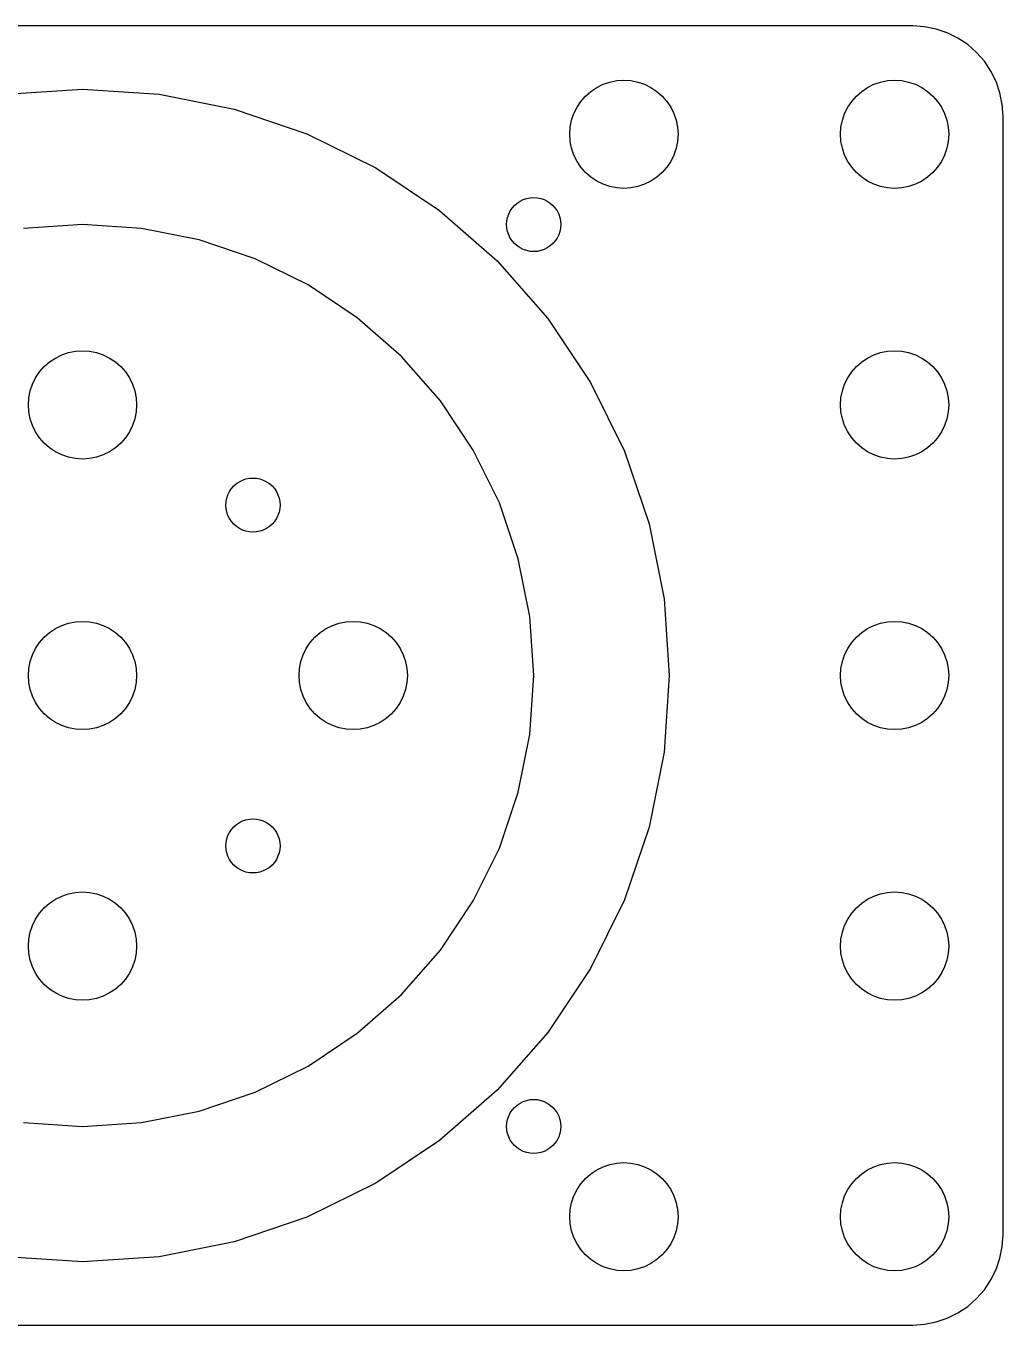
# Model space of a CAD drawing. Header units: metres. Extents: x -51 to 51, y -36 to 36.
# Drawn here: x -3.1 to 51, y -36 to 36 of the extents above; entities that cross this region are included whole.
import ezdxf

# ---------------------------------------------------------------- set-up
doc = ezdxf.new("R2010")
doc.units = ezdxf.units.M

msp = doc.modelspace()

# ---------------------------------------------------------------- linework, layer by layer
for p, q in [((46.005, 36.005), (-46.005, 36.005)), ((46.6576, 35.9622), (46.005, 36.005)), ((47.2991, 35.8346), (46.6576, 35.9622)), ((47.9184, 35.6244), (47.2991, 35.8346)), ((48.505, 35.3351), (47.9184, 35.6244)), ((49.0488, 34.9718), (48.505, 35.3351)), ((49.5405, 34.5405), (49.0488, 34.9718)), ((49.9718, 34.0488), (49.5405, 34.5405)), ((50.3351, 33.505), (49.9718, 34.0488)), ((50.6244, 32.9184), (50.3351, 33.505)), ((-4.2421, 32.222), (0, 32.5)), ((0, 32.5), (4.2421, 32.222)), ((28.1737, 32.3801), (28.5, 32.5981)), ((28.5, 32.5981), (28.8519, 32.7716)), ((28.8519, 32.7716), (29.2235, 32.8978)), ((29.2235, 32.8978), (29.6084, 32.9743)), ((29.6084, 32.9743), (30, 33)), ((30, 33), (30.3916, 32.9743)), ((30.3916, 32.9743), (30.7764, 32.8978)), ((30.7764, 32.8978), (31.148, 32.7716)), ((31.148, 32.7716), (31.5, 32.5981)), ((31.5, 32.5981), (31.8263, 32.3801)), ((43.1737, 32.3801), (43.5, 32.5981)), ((43.5, 32.5981), (43.8519, 32.7716)), ((43.8519, 32.7716), (44.2235, 32.8978)), ((44.2235, 32.8978), (44.6084, 32.9743)), ((44.6084, 32.9743), (45, 33)), ((45, 33), (45.3916, 32.9743)), ((45.3916, 32.9743), (45.7765, 32.8978)), ((45.7765, 32.8978), (46.148, 32.7716)), ((46.148, 32.7716), (46.5, 32.5981)), ((46.5, 32.5981), (46.8263, 32.3801)), ((50.8346, 32.2991), (50.6244, 32.9184)), ((4.2421, 32.222), (8.41161, 31.3926)), ((27.4019, 31.5), (27.6199, 31.8263)), ((27.6199, 31.8263), (27.8787, 32.1213)), ((27.8787, 32.1213), (28.1737, 32.3801)), ((31.8263, 32.3801), (32.1213, 32.1213)), ((32.1213, 32.1213), (32.3801, 31.8263)), ((32.3801, 31.8263), (32.5981, 31.5)), ((42.4019, 31.5), (42.6199, 31.8263)), ((42.6199, 31.8263), (42.8787, 32.1213)), ((42.8787, 32.1213), (43.1737, 32.3801)), ((46.8263, 32.3801), (47.1213, 32.1213)), ((47.1213, 32.1213), (47.3801, 31.8263)), ((47.3801, 31.8263), (47.5981, 31.5)), ((50.9622, 31.6576), (50.8346, 32.2991)), ((8.41161, 31.3926), (12.4372, 30.0261)), ((27.1022, 30.7764), (27.2283, 31.148)), ((27.2283, 31.148), (27.4019, 31.5)), ((32.5981, 31.5), (32.7716, 31.148)), ((32.7716, 31.148), (32.8978, 30.7764)), ((42.1022, 30.7764), (42.2284, 31.148)), ((42.2284, 31.148), (42.4019, 31.5)), ((47.5981, 31.5), (47.7716, 31.148)), ((47.7716, 31.148), (47.8978, 30.7764)), ((51.005, 31.005), (50.9622, 31.6576)), ((51.005, -31.005), (51.005, 31.005)), ((27, 30), (27.0257, 30.3916)), ((27.0257, 30.3916), (27.1022, 30.7764)), ((32.8978, 30.7764), (32.9743, 30.3916)), ((32.9743, 30.3916), (33, 30)), ((42, 30), (42.0257, 30.3916)), ((42.0257, 30.3916), (42.1022, 30.7764)), ((47.8978, 30.7764), (47.9743, 30.3916)), ((47.9743, 30.3916), (48, 30)), ((12.4372, 30.0261), (16.25, 28.1458)), ((27.0257, 29.6084), (27, 30)), ((27.1022, 29.2235), (27.0257, 29.6084)), ((32.9743, 29.6084), (32.8978, 29.2235)), ((33, 30), (32.9743, 29.6084)), ((42.0257, 29.6084), (42, 30)), ((42.1022, 29.2235), (42.0257, 29.6084)), ((47.9743, 29.6084), (47.8978, 29.2235)), ((48, 30), (47.9743, 29.6084)), ((27.2283, 28.8519), (27.1022, 29.2235)), ((27.4019, 28.5), (27.2283, 28.8519)), ((32.7716, 28.8519), (32.5981, 28.5)), ((32.8978, 29.2235), (32.7716, 28.8519)), ((42.2284, 28.8519), (42.1022, 29.2235)), ((42.4019, 28.5), (42.2284, 28.8519)), ((47.7716, 28.8519), (47.5981, 28.5)), ((47.8978, 29.2235), (47.7716, 28.8519)), ((16.25, 28.1458), (19.7847, 25.784)), ((27.6199, 28.1737), (27.4019, 28.5)), ((27.8787, 27.8787), (27.6199, 28.1737)), ((32.3801, 28.1737), (32.1213, 27.8787)), ((32.5981, 28.5), (32.3801, 28.1737)), ((42.6199, 28.1737), (42.4019, 28.5)), ((42.8787, 27.8787), (42.6199, 28.1737)), ((47.3801, 28.1737), (47.1213, 27.8787)), ((47.5981, 28.5), (47.3801, 28.1737)), ((28.1737, 27.6199), (27.8787, 27.8787)), ((28.5, 27.4019), (28.1737, 27.6199)), ((28.8519, 27.2283), (28.5, 27.4019)), ((31.5, 27.4019), (31.148, 27.2283)), ((31.8263, 27.6199), (31.5, 27.4019)), ((32.1213, 27.8787), (31.8263, 27.6199)), ((43.1737, 27.6199), (42.8787, 27.8787)), ((43.5, 27.4019), (43.1737, 27.6199)), ((43.8519, 27.2283), (43.5, 27.4019)), ((46.5, 27.4019), (46.148, 27.2283)), ((46.8263, 27.6199), (46.5, 27.4019)), ((47.1213, 27.8787), (46.8263, 27.6199)), ((29.2235, 27.1022), (28.8519, 27.2283)), ((29.6084, 27.0257), (29.2235, 27.1022)), ((30, 27), (29.6084, 27.0257)), ((30.3916, 27.0257), (30, 27)), ((30.7764, 27.1022), (30.3916, 27.0257)), ((31.148, 27.2283), (30.7764, 27.1022)), ((44.2235, 27.1022), (43.8519, 27.2283)), ((44.6084, 27.0257), (44.2235, 27.1022)), ((45, 27), (44.6084, 27.0257)), ((45.3916, 27.0257), (45, 27)), ((45.7765, 27.1022), (45.3916, 27.0257)), ((46.148, 27.2283), (45.7765, 27.1022)), ((23.81, 25.9131), (23.9393, 26.0607)), ((23.9393, 26.0607), (24.0869, 26.19)), ((24.0869, 26.19), (24.25, 26.299)), ((24.25, 26.299), (24.426, 26.3858)), ((24.426, 26.3858), (24.6118, 26.4489)), ((24.6118, 26.4489), (24.8042, 26.4872)), ((24.8042, 26.4872), (25, 26.5)), ((25, 26.5), (25.1958, 26.4872)), ((25.1958, 26.4872), (25.3882, 26.4489)), ((25.3882, 26.4489), (25.574, 26.3858)), ((25.574, 26.3858), (25.75, 26.299)), ((25.75, 26.299), (25.9131, 26.19)), ((25.9131, 26.19), (26.0607, 26.0607)), ((26.0607, 26.0607), (26.19, 25.9131)), ((19.7847, 25.784), (22.981, 22.981)), ((23.5128, 25.1958), (23.5511, 25.3882)), ((23.5511, 25.3882), (23.6142, 25.574)), ((23.6142, 25.574), (23.701, 25.75)), ((23.701, 25.75), (23.81, 25.9131)), ((26.19, 25.9131), (26.299, 25.75)), ((26.299, 25.75), (26.3858, 25.574)), ((26.3858, 25.574), (26.4489, 25.3882)), ((26.4489, 25.3882), (26.4872, 25.1958)), ((0, 25), (-3.26315, 24.7861)), ((3.26315, 24.7861), (0, 25)), ((6.47047, 24.1481), (3.26315, 24.7861)), ((23.5, 25), (23.5128, 25.1958)), ((23.5128, 24.8042), (23.5, 25)), ((23.5511, 24.6118), (23.5128, 24.8042)), ((23.6142, 24.426), (23.5511, 24.6118)), ((26.4489, 24.6118), (26.3858, 24.426)), ((26.4872, 24.8042), (26.4489, 24.6118)), ((26.4872, 25.1958), (26.5, 25)), ((26.5, 25), (26.4872, 24.8042)), ((9.56708, 23.097), (6.47047, 24.1481)), ((23.701, 24.25), (23.6142, 24.426)), ((23.81, 24.0869), (23.701, 24.25)), ((23.9393, 23.9393), (23.81, 24.0869)), ((24.0869, 23.81), (23.9393, 23.9393)), ((24.25, 23.701), (24.0869, 23.81)), ((25.9131, 23.81), (25.75, 23.701)), ((26.0607, 23.9393), (25.9131, 23.81)), ((26.19, 24.0869), (26.0607, 23.9393)), ((26.299, 24.25), (26.19, 24.0869)), ((26.3858, 24.426), (26.299, 24.25)), ((12.5, 21.6506), (9.56708, 23.097)), ((24.426, 23.6142), (24.25, 23.701)), ((24.6118, 23.5511), (24.426, 23.6142)), ((24.8042, 23.5128), (24.6118, 23.5511)), ((25, 23.5), (24.8042, 23.5128)), ((25.1958, 23.5128), (25, 23.5)), ((25.3882, 23.5511), (25.1958, 23.5128)), ((25.574, 23.6142), (25.3882, 23.5511)), ((25.75, 23.701), (25.574, 23.6142)), ((22.981, 22.981), (25.784, 19.7847)), ((15.219, 19.8338), (12.5, 21.6506)), ((17.6777, 17.6777), (15.219, 19.8338)), ((25.784, 19.7847), (28.1458, 16.25)), ((-2.12131, 17.1213), (-1.82628, 17.3801)), ((-1.82628, 17.3801), (-1.5, 17.5981)), ((-1.5, 17.5981), (-1.14804, 17.7716)), ((-1.14804, 17.7716), (-0.776443, 17.8978)), ((-0.776443, 17.8978), (-0.391571, 17.9743)), ((-0.391571, 17.9743), (0, 18)), ((0, 18), (0.391571, 17.9743)), ((0.391571, 17.9743), (0.776443, 17.8978)), ((0.776443, 17.8978), (1.14804, 17.7716)), ((1.14804, 17.7716), (1.5, 17.5981)), ((1.5, 17.5981), (1.82628, 17.3801)), ((1.82628, 17.3801), (2.12131, 17.1213)), ((19.8338, 15.219), (17.6777, 17.6777)), ((42.8787, 17.1213), (43.1737, 17.3801)), ((43.1737, 17.3801), (43.5, 17.5981)), ((43.5, 17.5981), (43.8519, 17.7716)), ((43.8519, 17.7716), (44.2235, 17.8978)), ((44.2235, 17.8978), (44.6084, 17.9743)), ((44.6084, 17.9743), (45, 18)), ((45, 18), (45.3916, 17.9743)), ((45.3916, 17.9743), (45.7765, 17.8978)), ((45.7765, 17.8978), (46.148, 17.7716)), ((46.148, 17.7716), (46.5, 17.5981)), ((46.5, 17.5981), (46.8263, 17.3801)), ((46.8263, 17.3801), (47.1213, 17.1213)), ((-2.59807, 16.5), (-2.38005, 16.8263)), ((-2.38005, 16.8263), (-2.12131, 17.1213)), ((2.12131, 17.1213), (2.38005, 16.8263)), ((2.38005, 16.8263), (2.59807, 16.5)), ((42.4019, 16.5), (42.6199, 16.8263)), ((42.6199, 16.8263), (42.8787, 17.1213)), ((47.1213, 17.1213), (47.3801, 16.8263)), ((47.3801, 16.8263), (47.5981, 16.5)), ((-2.89777, 15.7764), (-2.77164, 16.148)), ((-2.77164, 16.148), (-2.59807, 16.5)), ((2.59807, 16.5), (2.77164, 16.148)), ((2.77164, 16.148), (2.89777, 15.7764)), ((28.1458, 16.25), (30.0261, 12.4372)), ((42.1022, 15.7764), (42.2284, 16.148)), ((42.2284, 16.148), (42.4019, 16.5)), ((47.5981, 16.5), (47.7716, 16.148)), ((47.7716, 16.148), (47.8978, 15.7764)), ((-3, 15), (-2.97432, 15.3916)), ((-2.97432, 15.3916), (-2.89777, 15.7764)), ((2.89777, 15.7764), (2.97432, 15.3916)), ((2.97432, 15.3916), (3, 15)), ((21.6506, 12.5), (19.8338, 15.219)), ((42, 15), (42.0257, 15.3916)), ((42.0257, 15.3916), (42.1022, 15.7764)), ((47.8978, 15.7764), (47.9743, 15.3916)), ((47.9743, 15.3916), (48, 15)), ((-2.97432, 14.6084), (-3, 15)), ((-2.89777, 14.2235), (-2.97432, 14.6084)), ((2.97432, 14.6084), (2.89777, 14.2235)), ((3, 15), (2.97432, 14.6084)), ((42.0257, 14.6084), (42, 15)), ((42.1022, 14.2235), (42.0257, 14.6084)), ((47.9743, 14.6084), (47.8978, 14.2235)), ((48, 15), (47.9743, 14.6084)), ((-2.77164, 13.8519), (-2.89777, 14.2235)), ((-2.59807, 13.5), (-2.77164, 13.8519)), ((2.77164, 13.8519), (2.59807, 13.5)), ((2.89777, 14.2235), (2.77164, 13.8519)), ((42.2284, 13.8519), (42.1022, 14.2235)), ((42.4019, 13.5), (42.2284, 13.8519)), ((47.7716, 13.8519), (47.5981, 13.5)), ((47.8978, 14.2235), (47.7716, 13.8519)), ((-2.38005, 13.1737), (-2.59807, 13.5)), ((-2.12131, 12.8787), (-2.38005, 13.1737)), ((2.38005, 13.1737), (2.12131, 12.8787)), ((2.59807, 13.5), (2.38005, 13.1737)), ((42.6199, 13.1737), (42.4019, 13.5)), ((42.8787, 12.8787), (42.6199, 13.1737)), ((47.3801, 13.1737), (47.1213, 12.8787)), ((47.5981, 13.5), (47.3801, 13.1737)), ((-1.82628, 12.6199), (-2.12131, 12.8787)), ((-1.5, 12.4019), (-1.82628, 12.6199)), ((-1.14804, 12.2283), (-1.5, 12.4019)), ((1.5, 12.4019), (1.14804, 12.2283)), ((1.82628, 12.6199), (1.5, 12.4019)), ((2.12131, 12.8787), (1.82628, 12.6199)), ((23.097, 9.56708), (21.6506, 12.5)), ((30.0261, 12.4372), (31.3926, 8.41161)), ((43.1737, 12.6199), (42.8787, 12.8787)), ((43.5, 12.4019), (43.1737, 12.6199)), ((43.8519, 12.2283), (43.5, 12.4019)), ((46.5, 12.4019), (46.148, 12.2283)), ((46.8263, 12.6199), (46.5, 12.4019)), ((47.1213, 12.8787), (46.8263, 12.6199)), ((-0.776443, 12.1022), (-1.14804, 12.2283)), ((-0.391571, 12.0257), (-0.776443, 12.1022)), ((0, 12), (-0.391571, 12.0257)), ((0.391571, 12.0257), (0, 12)), ((0.776443, 12.1022), (0.391571, 12.0257)), ((1.14804, 12.2283), (0.776443, 12.1022)), ((44.2235, 12.1022), (43.8519, 12.2283)), ((44.6084, 12.0257), (44.2235, 12.1022)), ((45, 12), (44.6084, 12.0257)), ((45.3916, 12.0257), (45, 12)), ((45.7765, 12.1022), (45.3916, 12.0257)), ((46.148, 12.2283), (45.7765, 12.1022)), ((8.69499, 10.744), (8.87097, 10.8308)), ((8.87097, 10.8308), (9.05676, 10.8939)), ((9.05676, 10.8939), (9.24921, 10.9322)), ((9.24921, 10.9322), (9.44499, 10.945)), ((9.44499, 10.945), (9.64078, 10.9322)), ((9.64078, 10.9322), (9.83322, 10.8939)), ((9.83322, 10.8939), (10.019, 10.8308)), ((10.019, 10.8308), (10.195, 10.744)), ((8.05917, 10.019), (8.14595, 10.195)), ((8.14595, 10.195), (8.25496, 10.3581)), ((8.25496, 10.3581), (8.38434, 10.5056)), ((8.38434, 10.5056), (8.53185, 10.635)), ((8.53185, 10.635), (8.69499, 10.744)), ((10.195, 10.744), (10.3581, 10.635)), ((10.3581, 10.635), (10.5056, 10.5056)), ((10.5056, 10.5056), (10.635, 10.3581)), ((10.635, 10.3581), (10.744, 10.195)), ((10.744, 10.195), (10.8308, 10.019)), ((7.94499, 9.44499), (7.95782, 9.64078)), ((7.95782, 9.24921), (7.94499, 9.44499)), ((7.95782, 9.64078), (7.99611, 9.83322)), ((7.99611, 9.83322), (8.05917, 10.019)), ((10.8308, 10.019), (10.8939, 9.83322)), ((10.8939, 9.83322), (10.9322, 9.64078)), ((10.9322, 9.64078), (10.945, 9.44499)), ((10.945, 9.44499), (10.9322, 9.24921)), ((24.1481, 6.47047), (23.097, 9.56708)), ((7.99611, 9.05676), (7.95782, 9.24921)), ((8.05917, 8.87097), (7.99611, 9.05676)), ((8.14595, 8.69499), (8.05917, 8.87097)), ((8.25496, 8.53185), (8.14595, 8.69499)), ((10.744, 8.69499), (10.635, 8.53185)), ((10.8308, 8.87097), (10.744, 8.69499)), ((10.8939, 9.05676), (10.8308, 8.87097)), ((10.9322, 9.24921), (10.8939, 9.05676)), ((8.38434, 8.38434), (8.25496, 8.53185)), ((8.53185, 8.25496), (8.38434, 8.38434)), ((8.69499, 8.14595), (8.53185, 8.25496)), ((8.87097, 8.05917), (8.69499, 8.14595)), ((9.05676, 7.99611), (8.87097, 8.05917)), ((9.24921, 7.95782), (9.05676, 7.99611)), ((9.44499, 7.94499), (9.24921, 7.95782)), ((9.64078, 7.95782), (9.44499, 7.94499)), ((9.83322, 7.99611), (9.64078, 7.95782)), ((10.019, 8.05917), (9.83322, 7.99611)), ((10.195, 8.14595), (10.019, 8.05917)), ((10.3581, 8.25496), (10.195, 8.14595)), ((10.5056, 8.38434), (10.3581, 8.25496)), ((10.635, 8.53185), (10.5056, 8.38434)), ((31.3926, 8.41161), (32.222, 4.2421)), ((24.7861, 3.26315), (24.1481, 6.47047)), ((32.222, 4.2421), (32.5, 0)), ((-1.14804, 2.77164), (-0.776443, 2.89777)), ((-0.776443, 2.89777), (-0.391571, 2.97432)), ((-0.391571, 2.97432), (0, 3)), ((0, 3), (0.391571, 2.97432)), ((0.391571, 2.97432), (0.776443, 2.89777)), ((0.776443, 2.89777), (1.14804, 2.77164)), ((13.8519, 2.77164), (14.2235, 2.89777)), ((14.2235, 2.89777), (14.6084, 2.97432)), ((14.6084, 2.97432), (15, 3)), ((15, 3), (15.3916, 2.97432)), ((15.3916, 2.97432), (15.7764, 2.89777)), ((15.7764, 2.89777), (16.148, 2.77164)), ((25, 0), (24.7861, 3.26315)), ((43.8519, 2.77164), (44.2235, 2.89777)), ((44.2235, 2.89777), (44.6084, 2.97432)), ((44.6084, 2.97432), (45, 3)), ((45, 3), (45.3916, 2.97432)), ((45.3916, 2.97432), (45.7765, 2.89777)), ((45.7765, 2.89777), (46.148, 2.77164)), ((-2.12131, 2.12131), (-1.82628, 2.38005)), ((-1.82628, 2.38005), (-1.5, 2.59807)), ((-1.5, 2.59807), (-1.14804, 2.77164)), ((1.14804, 2.77164), (1.5, 2.59807)), ((1.5, 2.59807), (1.82628, 2.38005)), ((1.82628, 2.38005), (2.12131, 2.12131)), ((12.8787, 2.12131), (13.1737, 2.38005)), ((13.1737, 2.38005), (13.5, 2.59807)), ((13.5, 2.59807), (13.8519, 2.77164)), ((16.148, 2.77164), (16.5, 2.59807)), ((16.5, 2.59807), (16.8263, 2.38005)), ((16.8263, 2.38005), (17.1213, 2.12131)), ((42.8787, 2.12131), (43.1737, 2.38005)), ((43.1737, 2.38005), (43.5, 2.59807)), ((43.5, 2.59807), (43.8519, 2.77164)), ((46.148, 2.77164), (46.5, 2.59807)), ((46.5, 2.59807), (46.8263, 2.38005)), ((46.8263, 2.38005), (47.1213, 2.12131)), ((-2.77164, 1.14804), (-2.59807, 1.5)), ((-2.59807, 1.5), (-2.38005, 1.82628)), ((-2.38005, 1.82628), (-2.12131, 2.12131)), ((2.12131, 2.12131), (2.38005, 1.82628)), ((2.38005, 1.82628), (2.59807, 1.5)), ((2.59807, 1.5), (2.77164, 1.14804)), ((12.2283, 1.14804), (12.4019, 1.5)), ((12.4019, 1.5), (12.6199, 1.82628)), ((12.6199, 1.82628), (12.8787, 2.12131)), ((17.1213, 2.12131), (17.3801, 1.82628)), ((17.3801, 1.82628), (17.5981, 1.5)), ((17.5981, 1.5), (17.7716, 1.14804)), ((42.2284, 1.14804), (42.4019, 1.5)), ((42.4019, 1.5), (42.6199, 1.82628)), ((42.6199, 1.82628), (42.8787, 2.12131)), ((47.1213, 2.12131), (47.3801, 1.82628)), ((47.3801, 1.82628), (47.5981, 1.5)), ((47.5981, 1.5), (47.7716, 1.14804)), ((-2.97432, 0.391571), (-2.89777, 0.776443)), ((-2.89777, 0.776443), (-2.77164, 1.14804)), ((2.77164, 1.14804), (2.89777, 0.776443)), ((2.89777, 0.776443), (2.97432, 0.391571)), ((12.0257, 0.391571), (12.1022, 0.776443)), ((12.1022, 0.776443), (12.2283, 1.14804)), ((17.7716, 1.14804), (17.8978, 0.776443)), ((17.8978, 0.776443), (17.9743, 0.391571)), ((42.0257, 0.391571), (42.1022, 0.776443)), ((42.1022, 0.776443), (42.2284, 1.14804)), ((47.7716, 1.14804), (47.8978, 0.776443)), ((47.8978, 0.776443), (47.9743, 0.391571)), ((-3, 0), (-2.97432, 0.391571)), ((-2.97432, -0.391571), (-3, 0)), ((2.97432, 0.391571), (3, 0)), ((3, 0), (2.97432, -0.391571)), ((12, 0), (12.0257, 0.391571)), ((12.0257, -0.391571), (12, 0)), ((17.9743, 0.391571), (18, 0)), ((18, 0), (17.9743, -0.391571)), ((24.7861, -3.26315), (25, 0)), ((32.5, 0), (32.222, -4.2421)), ((42, 0), (42.0257, 0.391571)), ((42.0257, -0.391571), (42, 0)), ((47.9743, 0.391571), (48, 0)), ((48, 0), (47.9743, -0.391571)), ((-2.89777, -0.776443), (-2.97432, -0.391571)), ((2.97432, -0.391571), (2.89777, -0.776443)), ((12.1022, -0.776443), (12.0257, -0.391571)), ((17.9743, -0.391571), (17.8978, -0.776443)), ((42.1022, -0.776443), (42.0257, -0.391571)), ((47.9743, -0.391571), (47.8978, -0.776443)), ((-2.77164, -1.14804), (-2.89777, -0.776443)), ((-2.59807, -1.5), (-2.77164, -1.14804)), ((2.77164, -1.14804), (2.59807, -1.5)), ((2.89777, -0.776443), (2.77164, -1.14804)), ((12.2283, -1.14804), (12.1022, -0.776443)), ((12.4019, -1.5), (12.2283, -1.14804)), ((17.7716, -1.14804), (17.5981, -1.5)), ((17.8978, -0.776443), (17.7716, -1.14804)), ((42.2284, -1.14804), (42.1022, -0.776443)), ((42.4019, -1.5), (42.2284, -1.14804)), ((47.7716, -1.14804), (47.5981, -1.5)), ((47.8978, -0.776443), (47.7716, -1.14804)), ((-2.38005, -1.82628), (-2.59807, -1.5)), ((-2.12131, -2.12131), (-2.38005, -1.82628)), ((-1.82628, -2.38005), (-2.12131, -2.12131)), ((2.12131, -2.12131), (1.82628, -2.38005)), ((2.38005, -1.82628), (2.12131, -2.12131)), ((2.59807, -1.5), (2.38005, -1.82628)), ((12.6199, -1.82628), (12.4019, -1.5)), ((12.8787, -2.12131), (12.6199, -1.82628)), ((13.1737, -2.38005), (12.8787, -2.12131)), ((17.1213, -2.12131), (16.8263, -2.38005)), ((17.3801, -1.82628), (17.1213, -2.12131)), ((17.5981, -1.5), (17.3801, -1.82628)), ((42.6199, -1.82628), (42.4019, -1.5)), ((42.8787, -2.12131), (42.6199, -1.82628)), ((43.1737, -2.38005), (42.8787, -2.12131)), ((47.1213, -2.12131), (46.8263, -2.38005)), ((47.3801, -1.82628), (47.1213, -2.12131)), ((47.5981, -1.5), (47.3801, -1.82628)), ((-1.5, -2.59807), (-1.82628, -2.38005)), ((-1.14804, -2.77164), (-1.5, -2.59807)), ((-0.776443, -2.89777), (-1.14804, -2.77164)), ((1.14804, -2.77164), (0.776443, -2.89777)), ((1.5, -2.59807), (1.14804, -2.77164)), ((1.82628, -2.38005), (1.5, -2.59807)), ((13.5, -2.59807), (13.1737, -2.38005)), ((13.8519, -2.77164), (13.5, -2.59807)), ((14.2235, -2.89777), (13.8519, -2.77164)), ((16.148, -2.77164), (15.7764, -2.89777)), ((16.5, -2.59807), (16.148, -2.77164)), ((16.8263, -2.38005), (16.5, -2.59807)), ((43.5, -2.59807), (43.1737, -2.38005)), ((43.8519, -2.77164), (43.5, -2.59807)), ((44.2235, -2.89777), (43.8519, -2.77164)), ((46.148, -2.77164), (45.7765, -2.89777)), ((46.5, -2.59807), (46.148, -2.77164)), ((46.8263, -2.38005), (46.5, -2.59807)), ((-0.391571, -2.97432), (-0.776443, -2.89777)), ((0, -3), (-0.391571, -2.97432)), ((0.391571, -2.97432), (0, -3)), ((0.776443, -2.89777), (0.391571, -2.97432)), ((14.6084, -2.97432), (14.2235, -2.89777)), ((15, -3), (14.6084, -2.97432)), ((15.3916, -2.97432), (15, -3)), ((15.7764, -2.89777), (15.3916, -2.97432)), ((24.1481, -6.47047), (24.7861, -3.26315)), ((44.6084, -2.97432), (44.2235, -2.89777)), ((45, -3), (44.6084, -2.97432)), ((45.3916, -2.97432), (45, -3)), ((45.7765, -2.89777), (45.3916, -2.97432)), ((32.222, -4.2421), (31.3926, -8.41161)), ((23.097, -9.56708), (24.1481, -6.47047)), ((8.14595, -8.69499), (8.25496, -8.53185)), ((8.25496, -8.53185), (8.38434, -8.38434)), ((8.38434, -8.38434), (8.53185, -8.25496)), ((8.53185, -8.25496), (8.69499, -8.14595)), ((8.69499, -8.14595), (8.87097, -8.05917)), ((8.87097, -8.05917), (9.05676, -7.99611)), ((9.05676, -7.99611), (9.24921, -7.95782)), ((9.24921, -7.95782), (9.44499, -7.94499)), ((9.44499, -7.94499), (9.64078, -7.95782)), ((9.64078, -7.95782), (9.83322, -7.99611)), ((9.83322, -7.99611), (10.019, -8.05917)), ((10.019, -8.05917), (10.195, -8.14595)), ((10.195, -8.14595), (10.3581, -8.25496)), ((10.3581, -8.25496), (10.5056, -8.38434)), ((10.5056, -8.38434), (10.635, -8.53185)), ((10.635, -8.53185), (10.744, -8.69499)), ((31.3926, -8.41161), (30.0261, -12.4372)), ((7.94499, -9.44499), (7.95782, -9.24921)), ((7.95782, -9.24921), (7.99611, -9.05676)), ((7.99611, -9.05676), (8.05917, -8.87097)), ((8.05917, -8.87097), (8.14595, -8.69499)), ((10.744, -8.69499), (10.8308, -8.87097)), ((10.8308, -8.87097), (10.8939, -9.05676)), ((10.8939, -9.05676), (10.9322, -9.24921)), ((10.9322, -9.24921), (10.945, -9.44499)), ((7.95782, -9.64078), (7.94499, -9.44499)), ((7.99611, -9.83322), (7.95782, -9.64078)), ((8.05917, -10.019), (7.99611, -9.83322)), ((8.14595, -10.195), (8.05917, -10.019)), ((10.8308, -10.019), (10.744, -10.195)), ((10.8939, -9.83322), (10.8308, -10.019)), ((10.9322, -9.64078), (10.8939, -9.83322)), ((10.945, -9.44499), (10.9322, -9.64078)), ((21.6506, -12.5), (23.097, -9.56708)), ((8.25496, -10.3581), (8.14595, -10.195)), ((8.38434, -10.5056), (8.25496, -10.3581)), ((8.53185, -10.635), (8.38434, -10.5056)), ((8.69499, -10.744), (8.53185, -10.635)), ((8.87097, -10.8308), (8.69499, -10.744)), ((10.195, -10.744), (10.019, -10.8308)), ((10.3581, -10.635), (10.195, -10.744)), ((10.5056, -10.5056), (10.3581, -10.635)), ((10.635, -10.3581), (10.5056, -10.5056)), ((10.744, -10.195), (10.635, -10.3581)), ((9.05676, -10.8939), (8.87097, -10.8308)), ((9.24921, -10.9322), (9.05676, -10.8939)), ((9.44499, -10.945), (9.24921, -10.9322)), ((9.64078, -10.9322), (9.44499, -10.945)), ((9.83322, -10.8939), (9.64078, -10.9322)), ((10.019, -10.8308), (9.83322, -10.8939)), ((-1.5, -12.4019), (-1.14804, -12.2283)), ((-1.14804, -12.2283), (-0.776443, -12.1022)), ((-0.776443, -12.1022), (-0.391571, -12.0257)), ((-0.391571, -12.0257), (0, -12)), ((0, -12), (0.391571, -12.0257)), ((0.391571, -12.0257), (0.776443, -12.1022)), ((0.776443, -12.1022), (1.14804, -12.2283)), ((1.14804, -12.2283), (1.5, -12.4019)), ((43.5, -12.4019), (43.8519, -12.2283)), ((43.8519, -12.2283), (44.2235, -12.1022)), ((44.2235, -12.1022), (44.6084, -12.0257)), ((44.6084, -12.0257), (45, -12)), ((45, -12), (45.3916, -12.0257)), ((45.3916, -12.0257), (45.7765, -12.1022)), ((45.7765, -12.1022), (46.148, -12.2283)), ((46.148, -12.2283), (46.5, -12.4019)), ((-2.38005, -13.1737), (-2.12131, -12.8787)), ((-2.12131, -12.8787), (-1.82628, -12.6199)), ((-1.82628, -12.6199), (-1.5, -12.4019)), ((1.5, -12.4019), (1.82628, -12.6199)), ((1.82628, -12.6199), (2.12131, -12.8787)), ((2.12131, -12.8787), (2.38005, -13.1737)), ((19.8338, -15.219), (21.6506, -12.5)), ((30.0261, -12.4372), (28.1458, -16.25)), ((42.6199, -13.1737), (42.8787, -12.8787)), ((42.8787, -12.8787), (43.1737, -12.6199)), ((43.1737, -12.6199), (43.5, -12.4019)), ((46.5, -12.4019), (46.8263, -12.6199)), ((46.8263, -12.6199), (47.1213, -12.8787)), ((47.1213, -12.8787), (47.3801, -13.1737)), ((-2.77164, -13.8519), (-2.59807, -13.5)), ((-2.59807, -13.5), (-2.38005, -13.1737)), ((2.38005, -13.1737), (2.59807, -13.5)), ((2.59807, -13.5), (2.77164, -13.8519)), ((42.2284, -13.8519), (42.4019, -13.5)), ((42.4019, -13.5), (42.6199, -13.1737)), ((47.3801, -13.1737), (47.5981, -13.5)), ((47.5981, -13.5), (47.7716, -13.8519)), ((-2.97432, -14.6084), (-2.89777, -14.2235)), ((-2.89777, -14.2235), (-2.77164, -13.8519)), ((2.77164, -13.8519), (2.89777, -14.2235)), ((2.89777, -14.2235), (2.97432, -14.6084)), ((42.0257, -14.6084), (42.1022, -14.2235)), ((42.1022, -14.2235), (42.2284, -13.8519)), ((47.7716, -13.8519), (47.8978, -14.2235)), ((47.8978, -14.2235), (47.9743, -14.6084)), ((-3, -15), (-2.97432, -14.6084)), ((-2.97432, -15.3916), (-3, -15)), ((2.97432, -14.6084), (3, -15)), ((3, -15), (2.97432, -15.3916)), ((42, -15), (42.0257, -14.6084)), ((42.0257, -15.3916), (42, -15)), ((47.9743, -14.6084), (48, -15)), ((48, -15), (47.9743, -15.3916)), ((-2.89777, -15.7764), (-2.97432, -15.3916)), ((-2.77164, -16.148), (-2.89777, -15.7764)), ((2.89777, -15.7764), (2.77164, -16.148)), ((2.97432, -15.3916), (2.89777, -15.7764)), ((17.6777, -17.6777), (19.8338, -15.219)), ((42.1022, -15.7764), (42.0257, -15.3916)), ((42.2284, -16.148), (42.1022, -15.7764)), ((47.8978, -15.7764), (47.7716, -16.148)), ((47.9743, -15.3916), (47.8978, -15.7764)), ((-2.59807, -16.5), (-2.77164, -16.148)), ((-2.38005, -16.8263), (-2.59807, -16.5)), ((2.59807, -16.5), (2.38005, -16.8263)), ((2.77164, -16.148), (2.59807, -16.5)), ((28.1458, -16.25), (25.784, -19.7847)), ((42.4019, -16.5), (42.2284, -16.148)), ((42.6199, -16.8263), (42.4019, -16.5)), ((47.5981, -16.5), (47.3801, -16.8263)), ((47.7716, -16.148), (47.5981, -16.5)), ((-2.12131, -17.1213), (-2.38005, -16.8263)), ((-1.82628, -17.3801), (-2.12131, -17.1213)), ((2.12131, -17.1213), (1.82628, -17.3801)), ((2.38005, -16.8263), (2.12131, -17.1213)), ((42.8787, -17.1213), (42.6199, -16.8263)), ((43.1737, -17.3801), (42.8787, -17.1213)), ((47.1213, -17.1213), (46.8263, -17.3801)), ((47.3801, -16.8263), (47.1213, -17.1213)), ((-1.5, -17.5981), (-1.82628, -17.3801)), ((-1.14804, -17.7716), (-1.5, -17.5981)), ((-0.776443, -17.8978), (-1.14804, -17.7716)), ((-0.391571, -17.9743), (-0.776443, -17.8978)), ((0, -18), (-0.391571, -17.9743)), ((0.391571, -17.9743), (0, -18)), ((0.776443, -17.8978), (0.391571, -17.9743)), ((1.14804, -17.7716), (0.776443, -17.8978)), ((1.5, -17.5981), (1.14804, -17.7716)), ((1.82628, -17.3801), (1.5, -17.5981)), ((15.219, -19.8338), (17.6777, -17.6777)), ((43.5, -17.5981), (43.1737, -17.3801)), ((43.8519, -17.7716), (43.5, -17.5981)), ((44.2235, -17.8978), (43.8519, -17.7716)), ((44.6084, -17.9743), (44.2235, -17.8978)), ((45, -18), (44.6084, -17.9743)), ((45.3916, -17.9743), (45, -18)), ((45.7765, -17.8978), (45.3916, -17.9743)), ((46.148, -17.7716), (45.7765, -17.8978)), ((46.5, -17.5981), (46.148, -17.7716)), ((46.8263, -17.3801), (46.5, -17.5981)), ((12.5, -21.6506), (15.219, -19.8338)), ((25.784, -19.7847), (22.981, -22.981)), ((9.56708, -23.097), (12.5, -21.6506)), ((22.981, -22.981), (19.7847, -25.784)), ((6.47047, -24.1481), (9.56708, -23.097)), ((24.0869, -23.81), (24.25, -23.701)), ((24.25, -23.701), (24.426, -23.6142)), ((24.426, -23.6142), (24.6118, -23.5511)), ((24.6118, -23.5511), (24.8042, -23.5128)), ((24.8042, -23.5128), (25, -23.5)), ((25, -23.5), (25.1958, -23.5128)), ((25.1958, -23.5128), (25.3882, -23.5511)), ((25.3882, -23.5511), (25.574, -23.6142)), ((25.574, -23.6142), (25.75, -23.701)), ((25.75, -23.701), (25.9131, -23.81)), ((3.26315, -24.7861), (6.47047, -24.1481)), ((23.5511, -24.6118), (23.6142, -24.426)), ((23.6142, -24.426), (23.701, -24.25)), ((23.701, -24.25), (23.81, -24.0869)), ((23.81, -24.0869), (23.9393, -23.9393)), ((23.9393, -23.9393), (24.0869, -23.81)), ((25.9131, -23.81), (26.0607, -23.9393)), ((26.0607, -23.9393), (26.19, -24.0869)), ((26.19, -24.0869), (26.299, -24.25)), ((26.299, -24.25), (26.3858, -24.426)), ((26.3858, -24.426), (26.4489, -24.6118)), ((-3.26315, -24.7861), (0, -25)), ((0, -25), (3.26315, -24.7861)), ((23.5, -25), (23.5128, -24.8042)), ((23.5128, -25.1958), (23.5, -25)), ((23.5128, -24.8042), (23.5511, -24.6118)), ((23.5511, -25.3882), (23.5128, -25.1958)), ((26.4489, -24.6118), (26.4872, -24.8042)), ((26.4872, -25.1958), (26.4489, -25.3882)), ((26.4872, -24.8042), (26.5, -25)), ((26.5, -25), (26.4872, -25.1958)), ((19.7847, -25.784), (16.25, -28.1458)), ((23.6142, -25.574), (23.5511, -25.3882)), ((23.701, -25.75), (23.6142, -25.574)), ((23.81, -25.9131), (23.701, -25.75)), ((23.9393, -26.0607), (23.81, -25.9131)), ((26.19, -25.9131), (26.0607, -26.0607)), ((26.299, -25.75), (26.19, -25.9131)), ((26.3858, -25.574), (26.299, -25.75)), ((26.4489, -25.3882), (26.3858, -25.574)), ((24.0869, -26.19), (23.9393, -26.0607)), ((24.25, -26.299), (24.0869, -26.19)), ((24.426, -26.3858), (24.25, -26.299)), ((24.6118, -26.4489), (24.426, -26.3858)), ((24.8042, -26.4872), (24.6118, -26.4489)), ((25, -26.5), (24.8042, -26.4872)), ((25.1958, -26.4872), (25, -26.5)), ((25.3882, -26.4489), (25.1958, -26.4872)), ((25.574, -26.3858), (25.3882, -26.4489)), ((25.75, -26.299), (25.574, -26.3858)), ((25.9131, -26.19), (25.75, -26.299)), ((26.0607, -26.0607), (25.9131, -26.19)), ((28.5, -27.4019), (28.8519, -27.2283)), ((28.8519, -27.2283), (29.2235, -27.1022)), ((29.2235, -27.1022), (29.6084, -27.0257)), ((29.6084, -27.0257), (30, -27)), ((30, -27), (30.3916, -27.0257)), ((30.3916, -27.0257), (30.7764, -27.1022)), ((30.7764, -27.1022), (31.148, -27.2283)), ((31.148, -27.2283), (31.5, -27.4019)), ((43.5, -27.4019), (43.8519, -27.2283)), ((43.8519, -27.2283), (44.2235, -27.1022)), ((44.2235, -27.1022), (44.6084, -27.0257)), ((44.6084, -27.0257), (45, -27)), ((45, -27), (45.3916, -27.0257)), ((45.3916, -27.0257), (45.7765, -27.1022)), ((45.7765, -27.1022), (46.148, -27.2283)), ((46.148, -27.2283), (46.5, -27.4019)), ((27.6199, -28.1737), (27.8787, -27.8787)), ((27.8787, -27.8787), (28.1737, -27.6199)), ((28.1737, -27.6199), (28.5, -27.4019)), ((31.5, -27.4019), (31.8263, -27.6199)), ((31.8263, -27.6199), (32.1213, -27.8787)), ((32.1213, -27.8787), (32.3801, -28.1737)), ((42.6199, -28.1737), (42.8787, -27.8787)), ((42.8787, -27.8787), (43.1737, -27.6199)), ((43.1737, -27.6199), (43.5, -27.4019)), ((46.5, -27.4019), (46.8263, -27.6199)), ((46.8263, -27.6199), (47.1213, -27.8787)), ((47.1213, -27.8787), (47.3801, -28.1737)), ((16.25, -28.1458), (12.4372, -30.0261)), ((27.2283, -28.8519), (27.4019, -28.5)), ((27.4019, -28.5), (27.6199, -28.1737)), ((32.3801, -28.1737), (32.5981, -28.5)), ((32.5981, -28.5), (32.7716, -28.8519)), ((42.2284, -28.8519), (42.4019, -28.5)), ((42.4019, -28.5), (42.6199, -28.1737)), ((47.3801, -28.1737), (47.5981, -28.5)), ((47.5981, -28.5), (47.7716, -28.8519)), ((27.0257, -29.6084), (27.1022, -29.2235)), ((27.1022, -29.2235), (27.2283, -28.8519)), ((32.7716, -28.8519), (32.8978, -29.2235)), ((32.8978, -29.2235), (32.9743, -29.6084)), ((42.0257, -29.6084), (42.1022, -29.2235)), ((42.1022, -29.2235), (42.2284, -28.8519)), ((47.7716, -28.8519), (47.8978, -29.2235)), ((47.8978, -29.2235), (47.9743, -29.6084)), ((12.4372, -30.0261), (8.41161, -31.3926)), ((27, -30), (27.0257, -29.6084)), ((27.0257, -30.3916), (27, -30)), ((32.9743, -29.6084), (33, -30)), ((33, -30), (32.9743, -30.3916)), ((42, -30), (42.0257, -29.6084)), ((42.0257, -30.3916), (42, -30)), ((47.9743, -29.6084), (48, -30)), ((48, -30), (47.9743, -30.3916)), ((27.1022, -30.7764), (27.0257, -30.3916)), ((27.2283, -31.148), (27.1022, -30.7764)), ((32.8978, -30.7764), (32.7716, -31.148)), ((32.9743, -30.3916), (32.8978, -30.7764)), ((42.1022, -30.7764), (42.0257, -30.3916)), ((42.2284, -31.148), (42.1022, -30.7764)), ((47.8978, -30.7764), (47.7716, -31.148)), ((47.9743, -30.3916), (47.8978, -30.7764)), ((8.41161, -31.3926), (4.2421, -32.222)), ((27.4019, -31.5), (27.2283, -31.148)), ((27.6199, -31.8263), (27.4019, -31.5)), ((32.5981, -31.5), (32.3801, -31.8263)), ((32.7716, -31.148), (32.5981, -31.5)), ((42.4019, -31.5), (42.2284, -31.148)), ((42.6199, -31.8263), (42.4019, -31.5)), ((47.5981, -31.5), (47.3801, -31.8263)), ((47.7716, -31.148), (47.5981, -31.5)), ((50.8346, -32.2991), (50.9622, -31.6576)), ((50.9622, -31.6576), (51.005, -31.005)), ((0, -32.5), (-4.2421, -32.222)), ((4.2421, -32.222), (0, -32.5)), ((27.8787, -32.1213), (27.6199, -31.8263)), ((28.1737, -32.3801), (27.8787, -32.1213)), ((28.5, -32.5981), (28.1737, -32.3801)), ((31.8263, -32.3801), (31.5, -32.5981)), ((32.1213, -32.1213), (31.8263, -32.3801)), ((32.3801, -31.8263), (32.1213, -32.1213)), ((42.8787, -32.1213), (42.6199, -31.8263)), ((43.1737, -32.3801), (42.8787, -32.1213)), ((43.5, -32.5981), (43.1737, -32.3801)), ((46.8263, -32.3801), (46.5, -32.5981)), ((47.1213, -32.1213), (46.8263, -32.3801)), ((47.3801, -31.8263), (47.1213, -32.1213)), ((50.6244, -32.9184), (50.8346, -32.2991)), ((28.8519, -32.7716), (28.5, -32.5981)), ((29.2235, -32.8978), (28.8519, -32.7716)), ((29.6084, -32.9743), (29.2235, -32.8978)), ((30, -33), (29.6084, -32.9743)), ((30.3916, -32.9743), (30, -33)), ((30.7764, -32.8978), (30.3916, -32.9743)), ((31.148, -32.7716), (30.7764, -32.8978)), ((31.5, -32.5981), (31.148, -32.7716)), ((43.8519, -32.7716), (43.5, -32.5981)), ((44.2235, -32.8978), (43.8519, -32.7716)), ((44.6084, -32.9743), (44.2235, -32.8978)), ((45, -33), (44.6084, -32.9743)), ((45.3916, -32.9743), (45, -33)), ((45.7765, -32.8978), (45.3916, -32.9743)), ((46.148, -32.7716), (45.7765, -32.8978)), ((46.5, -32.5981), (46.148, -32.7716)), ((50.3351, -33.505), (50.6244, -32.9184)), ((49.9718, -34.0488), (50.3351, -33.505)), ((49.0488, -34.9718), (49.5405, -34.5405)), ((49.5405, -34.5405), (49.9718, -34.0488)), ((48.505, -35.3351), (49.0488, -34.9718)), ((-46.005, -36.005), (46.005, -36.005)), ((46.005, -36.005), (46.6576, -35.9622)), ((46.6576, -35.9622), (47.2991, -35.8346)), ((47.2991, -35.8346), (47.9184, -35.6244)), ((47.9184, -35.6244), (48.505, -35.3351))]:
    msp.add_line(p, q)

doc.saveas('drawing.dxf')
